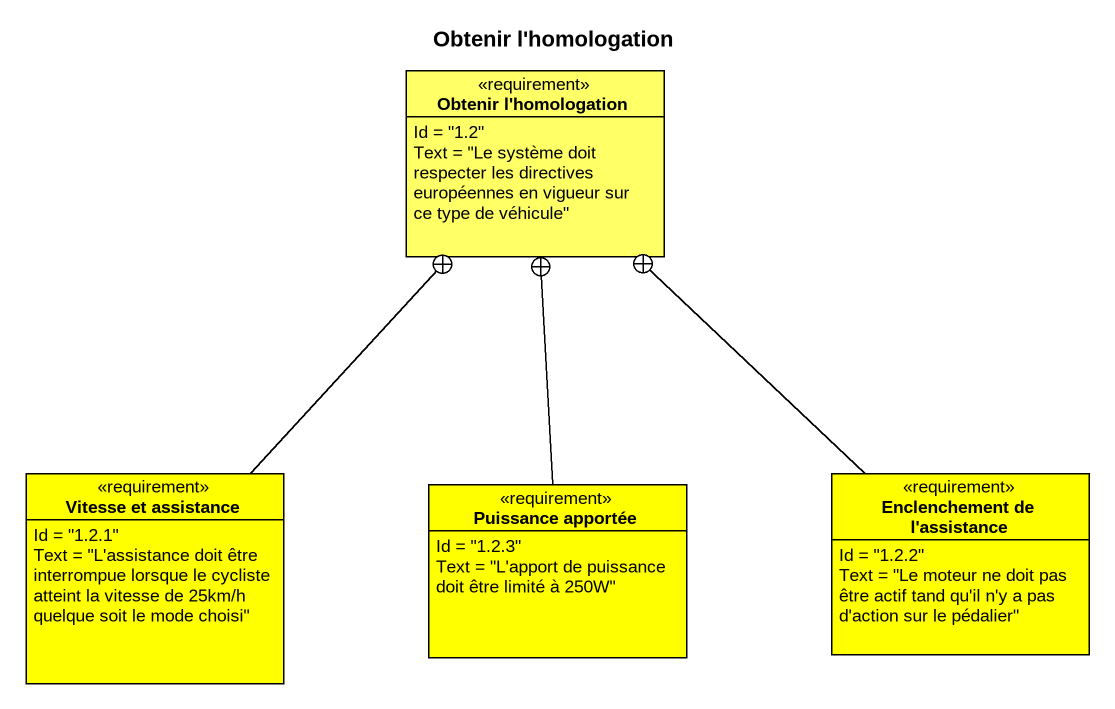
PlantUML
@startuml
title Obtenir l'homologation
hide circle
hide empty members
class "Obtenir l'homologation" as Obtenir_l_homologation <<requirement>> #FFFF66 {
  Id = "1.2"
  Text = "Le système doit respecter les directives européennes en vigueur sur ce type de véhicule"
}
class "Vitesse et assistance" as Vitesse_et_assistance <<requirement>> #FFFF00 {
  Id = "1.2.1"
  Text = "L'assistance doit être interrompue lorsque le cycliste atteint la vitesse de 25km/h quelque soit le mode choisi"
}
class "Puissance apportée" as Puissance_apportée <<requirement>> #FFFF00 {
  Id = "1.2.3"
  Text = "L'apport de puissance doit être limité à 250W"
}
class "Enclenchement de l'assistance" as Enclenchement_de_l <<requirement>> #FFFF00 {
  Id = "1.2.2"
  Text = "Le moteur ne doit pas être actif tand qu'il n'y a pas d'action sur le pédalier"
}
Vitesse_et_assistance -up-+ Obtenir_l_homologation
Puissance_apportée -up-+ Obtenir_l_homologation
Enclenchement_de_l -up-+ Obtenir_l_homologation
@enduml
